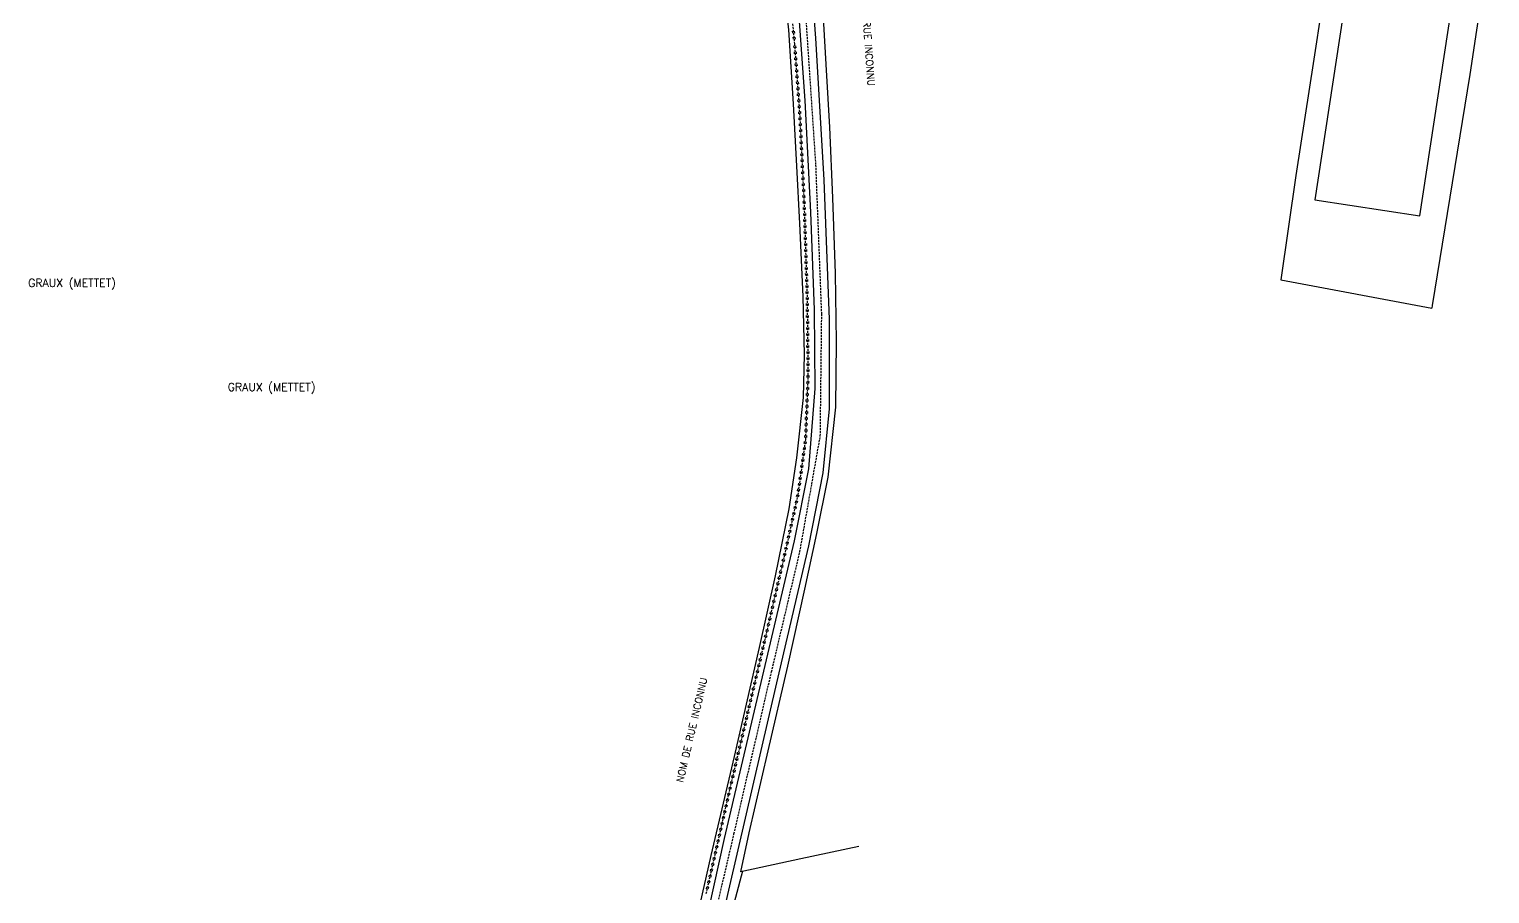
# Model space of a CAD drawing. Header units: millimetres. Extents: x 174000 to 175001, y 112000 to 113000.
# Drawn here: x 174463.6 to 174828.7, y 112360.7 to 112576.8 of the extents above; entities that cross this region are included whole.
import ezdxf
from ezdxf.enums import TextEntityAlignment as Align

# ---------------------------------------------------------------- set-up
doc = ezdxf.new("R2010")
doc.units = ezdxf.units.MM
doc.linetypes.add('DASHED', pattern=[0.75, 0.5, -0.25])
doc.layers.get('0').update_dxf_attribs({"linetype": 'CONTINUOUS'})
for name, color, linetype in [('W0001', 6, 'DASHED'), ('W0008', 7, 'CONTINUOUS'), ('W0104', 1, 'CONTINUOUS'), ('W0211', 2, 'CONTINUOUS'), ('W0220', 5, 'DASHED'), ('W0330', 7, 'CONTINUOUS'), ('W0980', 7, 'CONTINUOUS'), ('W0989', 7, 'CONTINUOUS')]:
    doc.layers.add(name, color=color, linetype=linetype)
doc.styles.get("Standard").update_dxf_attribs({"font": 'romans.shx', "width": 0.85})

# ---------------------------------------------------------------- blocks, each defined once
blk = doc.blocks.new('t220o')
at = {"color": 0, "linetype": 'Continuous'}
for p, q in [((-0.25, 0.25), (0.25, 0.25)), ((-0.25, -0.25), (0.25, -0.25))]:
    blk.add_line(p, q, dxfattribs=at)

msp = doc.modelspace()

# ---------------------------------------------------------------- linework, layer by layer
at = {"layer": 'W0001'}
msp.add_lwpolyline([(174595.85, 112171), (174599.1, 112192.9), (174604.62, 112223.25), (174610.13, 112246.88), (174620.47, 112290.99), (174631.07, 112338.17), (174639.78, 112375.72), (174649.17, 112416.22), (174656.26, 112446.24), (174661.36, 112475.16), (174661.72, 112505.61), (174660.26, 112542.99), (174657.43, 112585.35), (174655.91, 112604.18)], dxfattribs=at)
at = {"layer": 'W0008'}
for points in [[(174686.28, 112623.17), (174672.15, 112613.3), (174662.25, 112605.69), (174659.54, 112600.8), (174658.86, 112592.37), (174660.16, 112574.56), (174662.27, 112539.12), (174663.59, 112504.25), (174663.59, 112481.91), (174662, 112465.92), (174658.39, 112447.66), (174650.41, 112413.46), (174638.63, 112362.74), (174629, 112320.61), (174620.11, 112281.29), (174611.35, 112244.15), (174604.84, 112216.65), (174600.7, 112192.68), (174597.54, 112171)], [(174656.06, 112578.71), (174657.52, 112558.96), (174658.94, 112531.12), (174659.83, 112506.68), (174659.96, 112487.04), (174658.38, 112466.94), (174654.84, 112448.92), (174645.83, 112410.69), (174637.34, 112374.56), (174628.44, 112334.13), (174621.24, 112302.49), (174612.96, 112267.32), (174603.16, 112226.18), (174598.29, 112200.05), (174594.02, 112171)]]:
    msp.add_lwpolyline(points, dxfattribs=at)
at = {"layer": 'W0104'}
msp.add_lwpolyline([(174795.66, 112604.04), (174784.99, 112534.13), (174811.27, 112530.13), (174821.94, 112600.03)], close=True, dxfattribs=at)
at = {"layer": 'W0211'}
for points in [[(174665.39, 112498.73), (174665.15, 112515.73), (174664.48, 112534.66), (174663.71, 112552.28), (174662.93, 112566.53), (174662.12, 112579.63), (174661.37, 112589.1), (174661.11, 112594.9), (174660.96, 112597.83), (174661.06, 112600.35)], [(174652.11, 112588.52), (174653.37, 112576.67), (174654.58, 112558.19), (174655.41, 112542.6), (174656.18, 112528.26), (174657.01, 112510), (174657.29, 112495.51), (174657.1, 112484.79), (174655.39, 112469.69), (174653.48, 112456.92), (174650.07, 112440.21), (174646.05, 112422.3)]]:
    msp.add_lwpolyline(points, dxfattribs=at)
at = {"layer": 'W0220'}
for points in [[(174653.4, 112588.54), (174654.91, 112573.08)], [(174654.91, 112573.08), (174656.21, 112555.2), (174657.28, 112533.67), (174658.06, 112509.71), (174658.27, 112490.55), (174657.64, 112474.3), (174655.74, 112460.52), (174652.41, 112445.47), (174647.66, 112425.06), (174639.03, 112388.27), (174632.76, 112360.74)]]:
    msp.add_lwpolyline(points, dxfattribs=at)
at = {"layer": 'W0330'}
for points in [[(174774.09, 112645.42), (174781.77, 112631.85), (174787.86, 112620.66), (174788.44, 112618.46), (174789.21, 112613.37), (174789.36, 112605.38), (174788.54, 112594.39), (174784.7, 112569.35), (174780.2, 112540.26), (174776.52, 112514.2)], [(174828.73, 112598.79), (174823.71, 112565.46), (174814.32, 112507.73), (174814.22, 112507.11)], [(174776.52, 112514.2), (174814.22, 112507.11)], [(174641.5, 112366.26), (174643.55, 112375.94), (174648.32, 112396.46), (174653.22, 112417.63), (174657.48, 112436.88), (174660.45, 112450.76), (174663.36, 112464.87), (174665.28, 112482.32), (174665.39, 112498.73)], [(174646.05, 112422.3), (174639.79, 112395.04), (174634.03, 112370.33), (174626.74, 112338.2), (174620.78, 112311.68), (174614.49, 112283.64), (174609.44, 112261.84), (174603.37, 112235.14), (174596.67, 112201.85), (174593.21, 112178.06), (174592.08, 112171)], [(174671, 112372.52), (174656.48, 112369.48), (174641.5, 112366.26)], [(174641.89, 112366.35), (174636.69, 112346.66), (174629.69, 112313), (174616.82, 112260.24)]]:
    msp.add_lwpolyline(points, dxfattribs=at)

# ---------------------------------------------------------------- block references
at = {"layer": 'W0220'}
for p, rotation in [((174654.61, 112576.07), 275.5747944408891), ((174654.76, 112574.57), 275.5747944408891), ((174654.96, 112572.4), 274.1682781853488), ((174655.06, 112570.9), 274.1682781853488), ((174655.17, 112569.41), 274.1682781853488), ((174655.28, 112567.91), 274.1682781853488), ((174655.39, 112566.41), 274.1682781853488), ((174655.5, 112564.92), 274.1682781853488), ((174655.61, 112563.42), 274.1682781853488), ((174655.72, 112561.93), 274.1682781853488), ((174655.83, 112560.43), 274.1682781853488), ((174655.94, 112558.93), 274.1682781853488), ((174656.05, 112557.44), 274.1682781853488), ((174656.16, 112555.94), 274.1682781853488), ((174656.25, 112554.44), 272.8415732448422), ((174656.32, 112552.95), 272.8415732448422), ((174656.4, 112551.45), 272.8415732448422), ((174656.47, 112549.95), 272.8415732448422), ((174656.54, 112548.45), 272.8415732448422), ((174656.62, 112546.95), 272.8415732448422), ((174656.69, 112545.46), 272.8415732448422), ((174656.77, 112543.96), 272.8415732448422), ((174656.84, 112542.46), 272.8415732448422), ((174656.92, 112540.96), 272.8415732448422), ((174656.99, 112539.46), 272.8415732448422), ((174657.06, 112537.96), 272.8415732448422), ((174657.14, 112536.47), 272.8415732448422), ((174657.21, 112534.97), 272.8415732448422), ((174657.28, 112533.47), 271.8723540676796), ((174657.33, 112531.97), 271.8723540676796), ((174657.38, 112530.47), 271.8723540676796), ((174657.43, 112528.97), 271.8723540676796), ((174657.48, 112527.47), 271.8723540676796), ((174657.53, 112525.97), 271.8723540676796), ((174657.58, 112524.48), 271.8723540676796), ((174657.63, 112522.98), 271.8723540676796), ((174657.68, 112521.48), 271.8723540676796), ((174657.73, 112519.98), 271.8723540676796), ((174657.77, 112518.48), 271.8723540676796), ((174657.82, 112516.98), 271.8723540676796), ((174657.87, 112515.48), 271.8723540676796), ((174657.92, 112513.98), 271.8723540676796), ((174657.97, 112512.48), 271.8723540676796), ((174658.02, 112510.98), 271.8723540676796), ((174658.06, 112509.48), 270.6130055653337), ((174658.08, 112507.98), 270.6130055653337), ((174658.1, 112506.48), 270.6130055653337), ((174658.11, 112504.98), 270.6130055653337), ((174658.13, 112503.48), 270.6130055653337), ((174658.14, 112501.98), 270.6130055653337), ((174658.16, 112500.48), 270.6130055653337), ((174658.18, 112498.98), 270.6130055653337), ((174658.19, 112497.48), 270.6130055653337), ((174658.21, 112495.98), 270.6130055653337), ((174658.22, 112494.48), 270.6130055653337), ((174658.24, 112492.98), 270.6130055653337), ((174658.19, 112488.49), 267.8120227704397), ((174658.24, 112489.98), 267.8120227704397), ((174658.26, 112491.48), 270.6130055653337), ((174658.07, 112485.49), 267.8120227704397), ((174658.13, 112486.99), 267.8120227704397), ((174657.9, 112480.99), 267.8120227704397), ((174657.96, 112482.49), 267.8120227704397), ((174658.02, 112483.99), 267.8120227704397), ((174657.79, 112477.99), 267.8120227704397), ((174657.84, 112479.49), 267.8120227704397), ((174657.53, 112473.5), 262.1285360210857), ((174657.67, 112475), 267.8120227704397), ((174657.73, 112476.49), 267.8120227704397), ((174657.12, 112470.53), 262.1285360210857), ((174657.33, 112472.02), 262.1285360210857), ((174656.71, 112467.56), 262.1285360210857), ((174656.92, 112469.05), 262.1285360210857), ((174656.1, 112463.1), 262.1285360210857), ((174656.3, 112464.59), 262.1285360210857), ((174656.51, 112466.07), 262.1285360210857), ((174655.65, 112460.14), 257.5115002651335), ((174655.89, 112461.62), 262.1285360210857), ((174654.68, 112455.74), 257.5115002651335), ((174655.01, 112457.21), 257.5115002651335), ((174655.33, 112458.67), 257.5115002651335), ((174654.03, 112452.81), 257.5115002651335), ((174654.36, 112454.28), 257.5115002651335), ((174653.06, 112448.42), 257.5115002651335), ((174653.38, 112449.88), 257.5115002651335), ((174653.71, 112451.35), 257.5115002651335), ((174652.41, 112445.49), 257.5115002651335), ((174652.74, 112446.96), 257.5115002651335), ((174651.39, 112441.11), 256.9135578717086), ((174651.73, 112442.57), 256.9135578717086), ((174652.07, 112444.03), 256.9135578717086), ((174650.71, 112438.19), 256.9135578717086), ((174651.05, 112439.65), 256.9135578717086), ((174649.69, 112433.8), 256.9135578717086), ((174650.03, 112435.26), 256.9135578717086), ((174650.37, 112436.73), 256.9135578717086), ((174649.02, 112430.88), 256.9135578717086), ((174649.35, 112432.34), 256.9135578717086), ((174648, 112426.5), 256.9135578717086), ((174648.34, 112427.96), 256.9135578717086), ((174648.68, 112429.42), 256.9135578717086), ((174647.31, 112423.58), 256.7971631322623), ((174647.66, 112425.04), 256.7971631322623), ((174646.29, 112419.2), 256.7971631322623), ((174646.63, 112420.66), 256.7971631322623), ((174646.97, 112422.12), 256.7971631322623), ((174645.6, 112416.27), 256.7971631322623), ((174645.94, 112417.73), 256.7971631322623), ((174644.57, 112411.89), 256.7971631322623), ((174644.92, 112413.35), 256.7971631322623), ((174645.26, 112414.81), 256.7971631322623), ((174643.89, 112408.97), 256.7971631322623), ((174644.23, 112410.43), 256.7971631322623), ((174642.86, 112404.59), 256.7971631322623), ((174643.2, 112406.05), 256.7971631322623), ((174643.55, 112407.51), 256.7971631322623), ((174642.17, 112401.67), 256.7971631322623), ((174642.52, 112403.13), 256.7971631322623), ((174641.15, 112397.29), 256.7971631322623), ((174641.49, 112398.75), 256.7971631322623), ((174641.83, 112400.21), 256.7971631322623), ((174640.46, 112394.37), 256.7971631322623), ((174640.8, 112395.83), 256.7971631322623), ((174639.43, 112389.99), 256.7971631322623), ((174639.78, 112391.45), 256.7971631322623), ((174640.12, 112392.91), 256.7971631322623), ((174638.76, 112387.07), 257.1591318950174), ((174639.09, 112388.53), 256.7971631322623), ((174637.76, 112382.68), 257.1591318950174), ((174638.09, 112384.14), 257.1591318950174), ((174638.42, 112385.6), 257.1591318950174), ((174637.09, 112379.75), 257.1591318950174), ((174637.42, 112381.22), 257.1591318950174), ((174636.09, 112375.37), 257.1591318950174), ((174636.42, 112376.83), 257.1591318950174), ((174636.76, 112378.29), 257.1591318950174), ((174635.42, 112372.44), 257.1591318950174), ((174635.76, 112373.9), 257.1591318950174), ((174634.42, 112368.05), 257.1591318950174), ((174634.76, 112369.52), 257.1591318950174), ((174635.09, 112370.98), 257.1591318950174), ((174633.76, 112365.13), 257.1591318950174), ((174634.09, 112366.59), 257.1591318950174), ((174633.09, 112362.2), 257.1591318950174), ((174633.42, 112363.67), 257.1591318950174)]:
    msp.add_blockref('t220o', p, dxfattribs=dict(at, rotation=rotation))

# ---------------------------------------------------------------- texts
at = {"layer": 'W0980'}
for p in [(174474.3, 112513.25), (174524.19, 112487.24)]:
    msp.add_text('GRAUX (METTET)', height=2, dxfattribs=at).set_placement(p, align=Align.MIDDLE)
at = {"layer": 'W0989'}
for rotation, p in [(274.2049, (174673.14, 112575.97)), (76.8802, (174629.22, 112401.67))]:
    msp.add_text('NOM DE RUE INCONNU', height=1.75, rotation=rotation, dxfattribs=at).set_placement(p, align=Align.MIDDLE_CENTER)

doc.saveas('drawing.dxf')
